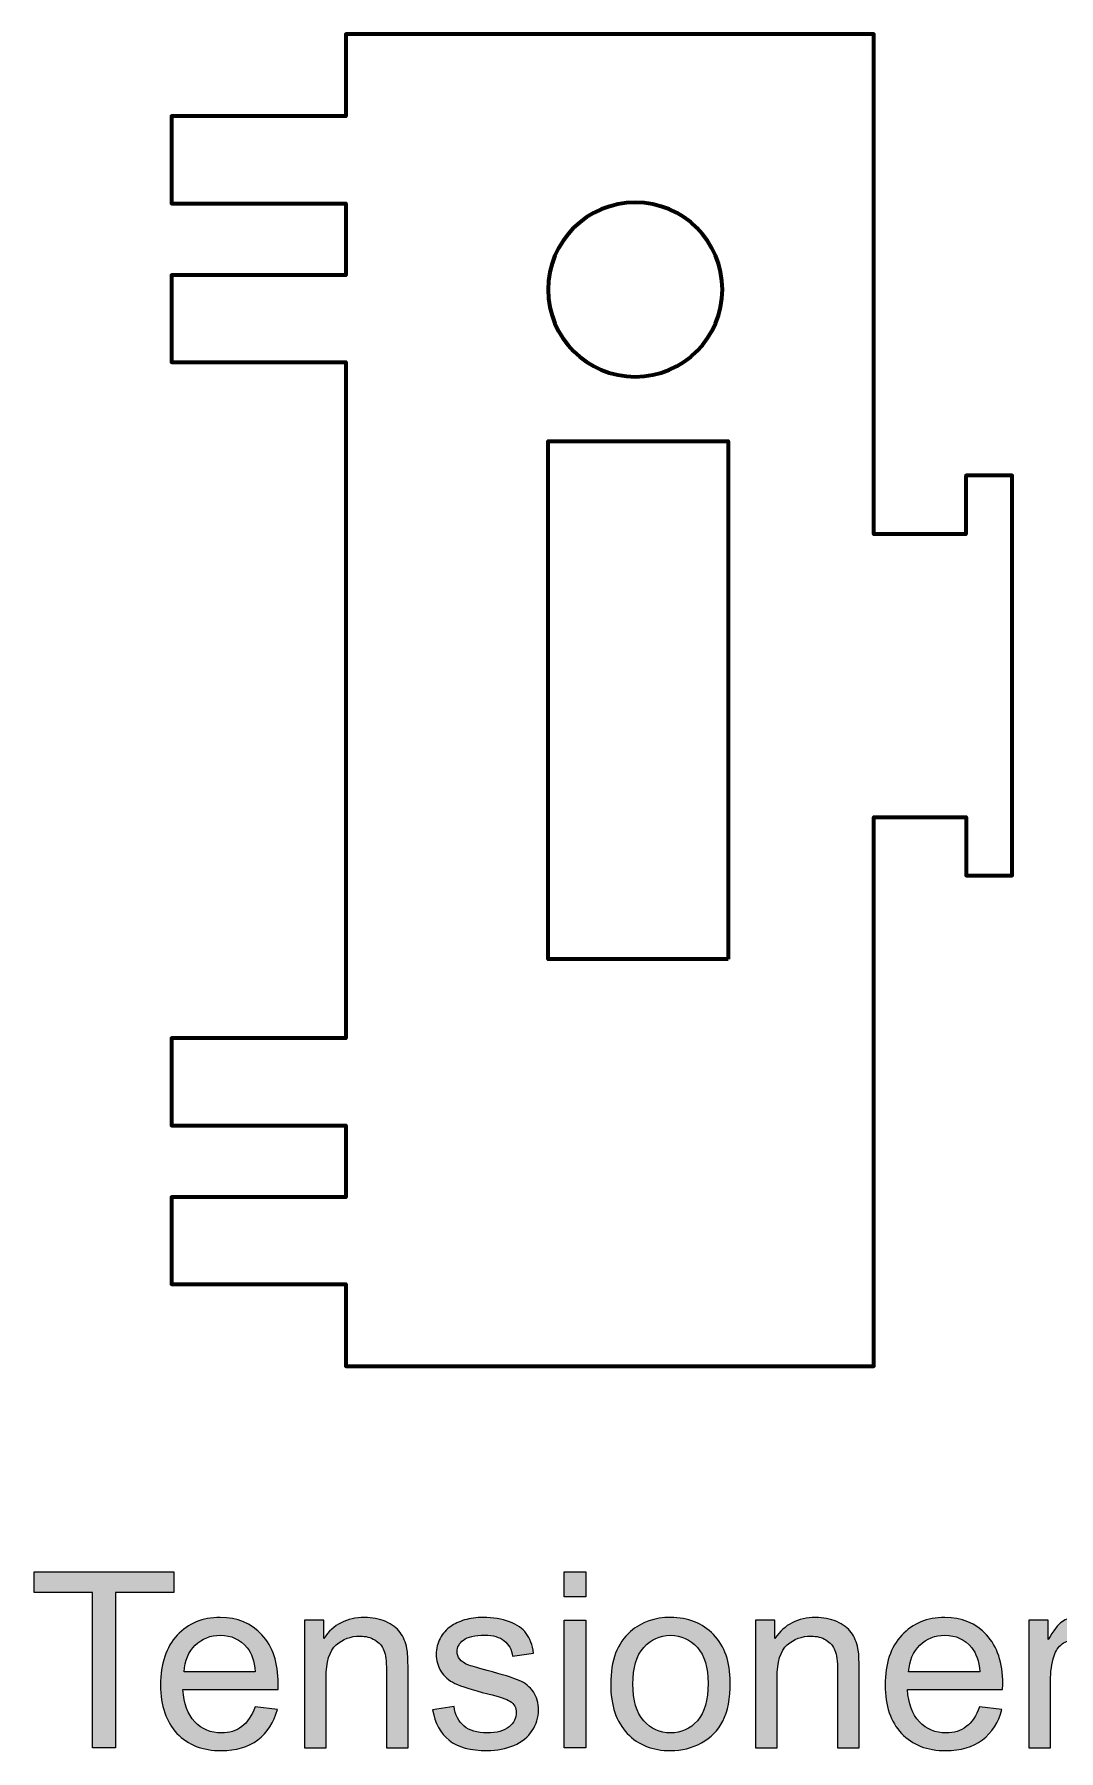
# Model space of a CAD drawing. Header units: inches. Extents: x 247 to 2765, y -1897 to -1110.
# Drawn here: x 1717.41 to 1735.04, y -1739.39 to -1709.84 of the extents above; entities that cross this region are included whole.
import ezdxf

# ---------------------------------------------------------------- set-up
doc = ezdxf.new("R2010")
doc.units = ezdxf.units.IN
doc.header["$MEASUREMENT"] = 0
doc.layers.add('Layer 1', color=7, linetype='Continuous')

# ---------------------------------------------------------------- blocks, each defined once
blk = doc.blocks.new('block 278')
at = {"layer": 'Layer 1', "true_color": 0x3cb54a}
h = blk.add_hatch(color=95, dxfattribs=at)
h.dxf.hatch_style = 2
h.paths.add_polyline_path([(1718.405, -1739.339), (1718.405, -1736.667), (1717.406, -1736.667), (1717.406, -1736.309), (1719.808, -1736.309), (1719.808, -1736.667), (1718.806, -1736.667), (1718.806, -1739.339)])
h = blk.add_hatch(color=95, dxfattribs=at)
h.dxf.hatch_style = 2
h.paths.add_polyline_path([(1726.531, -1736.737), (1726.531, -1736.309), (1726.903, -1736.309), (1726.903, -1736.737)])
h.paths.add_polyline_path([(1726.531, -1739.339), (1726.531, -1737.144), (1726.903, -1737.144), (1726.903, -1739.339)])
h = blk.add_hatch(color=95, dxfattribs=at)
h.dxf.hatch_style = 2
edge = h.paths.add_edge_path()
edge.add_spline(control_points=[(1721.207, -1738.633), (1721.207, -1738.633), (1721.591, -1738.68), (1721.591, -1738.68), (1721.53, -1738.905), (1721.418, -1739.079), (1721.254, -1739.203), (1721.09, -1739.327), (1720.88, -1739.388), (1720.626, -1739.388), (1720.305, -1739.388), (1720.05, -1739.29), (1719.862, -1739.091), (1719.675, -1738.894), (1719.58, -1738.616), (1719.58, -1738.26), (1719.58, -1737.891), (1719.675, -1737.605), (1719.866, -1737.4), (1720.055, -1737.196), (1720.302, -1737.094), (1720.606, -1737.094), (1720.9, -1737.094), (1721.139, -1737.194), (1721.325, -1737.395), (1721.511, -1737.594), (1721.604, -1737.875), (1721.604, -1738.238), (1721.604, -1738.26), (1721.604, -1738.293), (1721.602, -1738.337), (1721.602, -1738.337), (1719.964, -1738.337), (1719.964, -1738.337), (1719.978, -1738.578), (1720.046, -1738.763), (1720.169, -1738.891), (1720.293, -1739.019), (1720.445, -1739.084), (1720.629, -1739.084), (1720.765, -1739.084), (1720.882, -1739.047), (1720.977, -1738.975), (1721.074, -1738.903), (1721.149, -1738.79), (1721.207, -1738.633)], knot_values=[0, 0, 0, 0, 1, 1, 1, 2, 2, 2, 3, 3, 3, 4, 4, 4, 5, 5, 5, 6, 6, 6, 7, 7, 7, 8, 8, 8, 9, 9, 9, 10, 10, 10, 11, 11, 11, 12, 12, 12, 13, 13, 13, 14, 14, 14, 15, 15, 15, 15], degree=3, periodic=1)
edge = h.paths.add_edge_path()
edge.add_spline(control_points=[(1719.984, -1738.031), (1719.984, -1738.031), (1721.211, -1738.031), (1721.211, -1738.031), (1721.194, -1737.846), (1721.147, -1737.708), (1721.07, -1737.616), (1720.952, -1737.472), (1720.798, -1737.401), (1720.609, -1737.401), (1720.439, -1737.401), (1720.295, -1737.458), (1720.178, -1737.572), (1720.062, -1737.687), (1719.996, -1737.839), (1719.984, -1738.031)], knot_values=[0, 0, 0, 0, 1, 1, 1, 2, 2, 2, 3, 3, 3, 4, 4, 4, 5, 5, 5, 5], degree=3, periodic=1)
h = blk.add_hatch(color=95, dxfattribs=at)
h.dxf.hatch_style = 2
edge = h.paths.add_edge_path()
edge.add_spline(control_points=[(1722.057, -1739.339), (1722.057, -1739.339), (1722.057, -1737.144), (1722.057, -1737.144), (1722.057, -1737.144), (1722.392, -1737.144), (1722.392, -1737.144), (1722.392, -1737.144), (1722.392, -1737.456), (1722.392, -1737.456), (1722.553, -1737.215), (1722.786, -1737.095), (1723.091, -1737.095), (1723.223, -1737.095), (1723.345, -1737.118), (1723.456, -1737.166), (1723.566, -1737.214), (1723.649, -1737.277), (1723.705, -1737.353), (1723.759, -1737.43), (1723.798, -1737.522), (1723.82, -1737.628), (1723.833, -1737.696), (1723.841, -1737.817), (1723.841, -1737.989), (1723.841, -1737.989), (1723.841, -1739.339), (1723.841, -1739.339), (1723.841, -1739.339), (1723.469, -1739.339), (1723.469, -1739.339), (1723.469, -1739.339), (1723.469, -1738.003), (1723.469, -1738.003), (1723.469, -1737.851), (1723.454, -1737.738), (1723.426, -1737.663), (1723.397, -1737.588), (1723.345, -1737.528), (1723.271, -1737.483), (1723.197, -1737.438), (1723.111, -1737.416), (1723.012, -1737.416), (1722.854, -1737.416), (1722.717, -1737.467), (1722.602, -1737.567), (1722.487, -1737.668), (1722.43, -1737.859), (1722.43, -1738.14), (1722.43, -1738.14), (1722.43, -1739.339), (1722.43, -1739.339), (1722.43, -1739.339), (1722.057, -1739.339), (1722.057, -1739.339), (1722.057, -1739.339), (1722.057, -1739.339), (1722.057, -1739.339)], knot_values=[0, 0, 0, 0, 1, 1, 1, 2, 2, 2, 3, 3, 3, 4, 4, 4, 5, 5, 5, 6, 6, 6, 7, 7, 7, 8, 8, 8, 9, 9, 9, 10, 10, 10, 11, 11, 11, 12, 12, 12, 13, 13, 13, 14, 14, 14, 15, 15, 15, 16, 16, 16, 17, 17, 17, 18, 18, 18, 19, 19, 19, 19], degree=3, periodic=1)
h = blk.add_hatch(color=95, dxfattribs=at)
h.dxf.hatch_style = 2
edge = h.paths.add_edge_path()
edge.add_spline(control_points=[(1724.264, -1738.684), (1724.264, -1738.684), (1724.632, -1738.626), (1724.632, -1738.626), (1724.652, -1738.773), (1724.71, -1738.886), (1724.804, -1738.965), (1724.898, -1739.045), (1725.031, -1739.083), (1725.199, -1739.083), (1725.37, -1739.083), (1725.498, -1739.048), (1725.579, -1738.978), (1725.662, -1738.91), (1725.704, -1738.827), (1725.704, -1738.734), (1725.704, -1738.65), (1725.668, -1738.583), (1725.594, -1738.535), (1725.543, -1738.502), (1725.416, -1738.46), (1725.214, -1738.41), (1724.942, -1738.341), (1724.752, -1738.281), (1724.647, -1738.231), (1724.542, -1738.18), (1724.462, -1738.111), (1724.407, -1738.022), (1724.353, -1737.933), (1724.326, -1737.835), (1724.326, -1737.727), (1724.326, -1737.63), (1724.348, -1737.539), (1724.392, -1737.455), (1724.437, -1737.372), (1724.499, -1737.302), (1724.576, -1737.248), (1724.634, -1737.205), (1724.713, -1737.168), (1724.813, -1737.138), (1724.912, -1737.108), (1725.02, -1737.094), (1725.134, -1737.094), (1725.306, -1737.094), (1725.457, -1737.119), (1725.588, -1737.168), (1725.718, -1737.219), (1725.814, -1737.285), (1725.875, -1737.37), (1725.938, -1737.454), (1725.98, -1737.568), (1726.003, -1737.71), (1726.003, -1737.71), (1725.639, -1737.76), (1725.639, -1737.76), (1725.623, -1737.647), (1725.575, -1737.559), (1725.496, -1737.496), (1725.417, -1737.432), (1725.305, -1737.4), (1725.161, -1737.4), (1724.99, -1737.4), (1724.868, -1737.428), (1724.795, -1737.484), (1724.722, -1737.54), (1724.684, -1737.607), (1724.684, -1737.682), (1724.684, -1737.731), (1724.7, -1737.774), (1724.73, -1737.813), (1724.761, -1737.852), (1724.809, -1737.886), (1724.872, -1737.912), (1724.91, -1737.925), (1725.019, -1737.957), (1725.202, -1738.007), (1725.464, -1738.077), (1725.649, -1738.134), (1725.753, -1738.179), (1725.857, -1738.224), (1725.939, -1738.29), (1725.998, -1738.375), (1726.057, -1738.46), (1726.087, -1738.567), (1726.087, -1738.693), (1726.087, -1738.818), (1726.05, -1738.934), (1725.978, -1739.043), (1725.905, -1739.153), (1725.801, -1739.238), (1725.664, -1739.297), (1725.528, -1739.357), (1725.373, -1739.388), (1725.201, -1739.388), (1724.915, -1739.388), (1724.697, -1739.328), (1724.548, -1739.21), (1724.398, -1739.091), (1724.304, -1738.917), (1724.264, -1738.684)], knot_values=[0, 0, 0, 0, 1, 1, 1, 2, 2, 2, 3, 3, 3, 4, 4, 4, 5, 5, 5, 6, 6, 6, 7, 7, 7, 8, 8, 8, 9, 9, 9, 10, 10, 10, 11, 11, 11, 12, 12, 12, 13, 13, 13, 14, 14, 14, 15, 15, 15, 16, 16, 16, 17, 17, 17, 18, 18, 18, 19, 19, 19, 20, 20, 20, 21, 21, 21, 22, 22, 22, 23, 23, 23, 24, 24, 24, 25, 25, 25, 26, 26, 26, 27, 27, 27, 28, 28, 28, 29, 29, 29, 30, 30, 30, 31, 31, 31, 32, 32, 32, 33, 33, 33, 33], degree=3, periodic=1)
h = blk.add_hatch(color=95, dxfattribs=at)
h.dxf.hatch_style = 2
edge = h.paths.add_edge_path()
edge.add_spline(control_points=[(1727.33, -1738.241), (1727.33, -1737.835), (1727.443, -1737.534), (1727.669, -1737.338), (1727.858, -1737.175), (1728.088, -1737.094), (1728.36, -1737.094), (1728.661, -1737.094), (1728.909, -1737.193), (1729.101, -1737.391), (1729.292, -1737.589), (1729.387, -1737.862), (1729.387, -1738.21), (1729.387, -1738.493), (1729.345, -1738.716), (1729.261, -1738.878), (1729.176, -1739.04), (1729.052, -1739.164), (1728.891, -1739.254), (1728.729, -1739.344), (1728.552, -1739.388), (1728.36, -1739.388), (1728.053, -1739.388), (1727.805, -1739.291), (1727.615, -1739.093), (1727.426, -1738.896), (1727.33, -1738.613), (1727.33, -1738.241)], knot_values=[0, 0, 0, 0, 1, 1, 1, 2, 2, 2, 3, 3, 3, 4, 4, 4, 5, 5, 5, 6, 6, 6, 7, 7, 7, 8, 8, 8, 9, 9, 9, 9], degree=3, periodic=1)
edge = h.paths.add_edge_path()
edge.add_spline(control_points=[(1727.713, -1738.241), (1727.713, -1738.522), (1727.774, -1738.734), (1727.897, -1738.873), (1728.019, -1739.013), (1728.174, -1739.083), (1728.36, -1739.083), (1728.544, -1739.083), (1728.698, -1739.013), (1728.822, -1738.872), (1728.944, -1738.732), (1729.005, -1738.517), (1729.005, -1738.229), (1729.005, -1737.957), (1728.944, -1737.751), (1728.821, -1737.612), (1728.697, -1737.473), (1728.545, -1737.402), (1728.36, -1737.402), (1728.175, -1737.402), (1728.02, -1737.472), (1727.897, -1737.611), (1727.774, -1737.751), (1727.713, -1737.961), (1727.713, -1738.241)], knot_values=[0, 0, 0, 0, 1, 1, 1, 2, 2, 2, 3, 3, 3, 4, 4, 4, 5, 5, 5, 6, 6, 6, 7, 7, 7, 8, 8, 8, 8], degree=3, periodic=1)
h = blk.add_hatch(color=95, dxfattribs=at)
h.dxf.hatch_style = 2
edge = h.paths.add_edge_path()
edge.add_spline(control_points=[(1729.823, -1739.339), (1729.823, -1739.339), (1729.823, -1737.144), (1729.823, -1737.144), (1729.823, -1737.144), (1730.158, -1737.144), (1730.158, -1737.144), (1730.158, -1737.144), (1730.158, -1737.456), (1730.158, -1737.456), (1730.32, -1737.215), (1730.552, -1737.095), (1730.856, -1737.095), (1730.989, -1737.095), (1731.111, -1737.118), (1731.221, -1737.166), (1731.331, -1737.214), (1731.415, -1737.277), (1731.47, -1737.353), (1731.525, -1737.43), (1731.564, -1737.522), (1731.586, -1737.628), (1731.6, -1737.696), (1731.607, -1737.817), (1731.607, -1737.989), (1731.607, -1737.989), (1731.607, -1739.339), (1731.607, -1739.339), (1731.607, -1739.339), (1731.235, -1739.339), (1731.235, -1739.339), (1731.235, -1739.339), (1731.235, -1738.003), (1731.235, -1738.003), (1731.235, -1737.851), (1731.22, -1737.738), (1731.191, -1737.663), (1731.162, -1737.588), (1731.11, -1737.528), (1731.036, -1737.483), (1730.963, -1737.438), (1730.877, -1737.416), (1730.778, -1737.416), (1730.62, -1737.416), (1730.483, -1737.467), (1730.368, -1737.567), (1730.253, -1737.668), (1730.195, -1737.859), (1730.195, -1738.14), (1730.195, -1738.14), (1730.195, -1739.339), (1730.195, -1739.339), (1730.195, -1739.339), (1729.823, -1739.339), (1729.823, -1739.339), (1729.823, -1739.339), (1729.823, -1739.339), (1729.823, -1739.339)], knot_values=[0, 0, 0, 0, 1, 1, 1, 2, 2, 2, 3, 3, 3, 4, 4, 4, 5, 5, 5, 6, 6, 6, 7, 7, 7, 8, 8, 8, 9, 9, 9, 10, 10, 10, 11, 11, 11, 12, 12, 12, 13, 13, 13, 14, 14, 14, 15, 15, 15, 16, 16, 16, 17, 17, 17, 18, 18, 18, 19, 19, 19, 19], degree=3, periodic=1)
h = blk.add_hatch(color=95, dxfattribs=at)
h.dxf.hatch_style = 2
edge = h.paths.add_edge_path()
edge.add_spline(control_points=[(1733.68, -1738.633), (1733.68, -1738.633), (1734.065, -1738.68), (1734.065, -1738.68), (1734.004, -1738.905), (1733.893, -1739.079), (1733.728, -1739.203), (1733.564, -1739.327), (1733.354, -1739.388), (1733.1, -1739.388), (1732.779, -1739.388), (1732.525, -1739.29), (1732.337, -1739.091), (1732.149, -1738.894), (1732.054, -1738.616), (1732.054, -1738.26), (1732.054, -1737.891), (1732.15, -1737.605), (1732.34, -1737.4), (1732.53, -1737.196), (1732.777, -1737.094), (1733.081, -1737.094), (1733.374, -1737.094), (1733.614, -1737.194), (1733.8, -1737.395), (1733.985, -1737.594), (1734.079, -1737.875), (1734.079, -1738.238), (1734.079, -1738.26), (1734.077, -1738.293), (1734.076, -1738.337), (1734.076, -1738.337), (1732.439, -1738.337), (1732.439, -1738.337), (1732.453, -1738.578), (1732.52, -1738.763), (1732.644, -1738.891), (1732.766, -1739.019), (1732.919, -1739.084), (1733.102, -1739.084), (1733.239, -1739.084), (1733.355, -1739.047), (1733.452, -1738.975), (1733.547, -1738.903), (1733.624, -1738.79), (1733.68, -1738.633)], knot_values=[0, 0, 0, 0, 1, 1, 1, 2, 2, 2, 3, 3, 3, 4, 4, 4, 5, 5, 5, 6, 6, 6, 7, 7, 7, 8, 8, 8, 9, 9, 9, 10, 10, 10, 11, 11, 11, 12, 12, 12, 13, 13, 13, 14, 14, 14, 15, 15, 15, 15], degree=3, periodic=1)
edge = h.paths.add_edge_path()
edge.add_spline(control_points=[(1732.459, -1738.031), (1732.459, -1738.031), (1733.684, -1738.031), (1733.684, -1738.031), (1733.668, -1737.846), (1733.621, -1737.708), (1733.545, -1737.616), (1733.426, -1737.472), (1733.273, -1737.401), (1733.084, -1737.401), (1732.913, -1737.401), (1732.768, -1737.458), (1732.652, -1737.572), (1732.536, -1737.687), (1732.471, -1737.839), (1732.459, -1738.031)], knot_values=[0, 0, 0, 0, 1, 1, 1, 2, 2, 2, 3, 3, 3, 4, 4, 4, 5, 5, 5, 5], degree=3, periodic=1)
h = blk.add_hatch(color=95, dxfattribs=at)
h.dxf.hatch_style = 2
edge = h.paths.add_edge_path()
edge.add_spline(control_points=[(1734.528, -1739.339), (1734.528, -1739.339), (1734.528, -1737.144), (1734.528, -1737.144), (1734.528, -1737.144), (1734.863, -1737.144), (1734.863, -1737.144), (1734.863, -1737.144), (1734.863, -1737.476), (1734.863, -1737.476), (1734.948, -1737.321), (1735.027, -1737.219), (1735.1, -1737.168), (1735.172, -1737.119), (1735.252, -1737.094), (1735.338, -1737.094), (1735.464, -1737.094), (1735.591, -1737.134), (1735.721, -1737.214), (1735.721, -1737.214), (1735.593, -1737.559), (1735.593, -1737.559), (1735.502, -1737.506), (1735.411, -1737.478), (1735.321, -1737.478), (1735.239, -1737.478), (1735.166, -1737.503), (1735.102, -1737.551), (1735.037, -1737.601), (1734.991, -1737.669), (1734.963, -1737.755), (1734.922, -1737.888), (1734.9, -1738.032), (1734.9, -1738.189), (1734.9, -1738.189), (1734.9, -1739.339), (1734.9, -1739.339), (1734.9, -1739.339), (1734.528, -1739.339), (1734.528, -1739.339), (1734.528, -1739.339), (1734.528, -1739.339), (1734.528, -1739.339)], knot_values=[0, 0, 0, 0, 1, 1, 1, 2, 2, 2, 3, 3, 3, 4, 4, 4, 5, 5, 5, 6, 6, 6, 7, 7, 7, 8, 8, 8, 9, 9, 9, 10, 10, 10, 11, 11, 11, 12, 12, 12, 13, 13, 13, 14, 14, 14, 14], degree=3, periodic=1)
at = {"layer": 'Layer 1', "lineweight": 0}
for points in [[(1718.405, -1739.339), (1718.405, -1736.667), (1717.406, -1736.667), (1717.406, -1736.309), (1719.808, -1736.309), (1719.808, -1736.667), (1718.806, -1736.667), (1718.806, -1739.339), (1718.405, -1739.339)], [(1726.531, -1736.737), (1726.531, -1736.309), (1726.903, -1736.309), (1726.903, -1736.737), (1726.531, -1736.737)], [(1726.531, -1739.339), (1726.531, -1737.144), (1726.903, -1737.144), (1726.903, -1739.339), (1726.531, -1739.339)]]:
    blk.add_lwpolyline(points, dxfattribs=at)
for points, knots in [([(1721.207, -1738.633), (1721.207, -1738.633), (1721.591, -1738.68), (1721.591, -1738.68), (1721.53, -1738.905), (1721.418, -1739.079), (1721.254, -1739.203), (1721.09, -1739.327), (1720.88, -1739.388), (1720.626, -1739.388), (1720.305, -1739.388), (1720.05, -1739.29), (1719.862, -1739.091), (1719.675, -1738.894), (1719.58, -1738.616), (1719.58, -1738.26), (1719.58, -1737.891), (1719.675, -1737.605), (1719.866, -1737.4), (1720.055, -1737.196), (1720.302, -1737.094), (1720.606, -1737.094), (1720.9, -1737.094), (1721.139, -1737.194), (1721.325, -1737.395), (1721.511, -1737.594), (1721.604, -1737.875), (1721.604, -1738.238), (1721.604, -1738.26), (1721.604, -1738.293), (1721.602, -1738.337), (1721.602, -1738.337), (1719.964, -1738.337), (1719.964, -1738.337), (1719.978, -1738.578), (1720.046, -1738.763), (1720.169, -1738.891), (1720.293, -1739.019), (1720.445, -1739.084), (1720.629, -1739.084), (1720.765, -1739.084), (1720.882, -1739.047), (1720.977, -1738.975), (1721.074, -1738.903), (1721.149, -1738.79), (1721.207, -1738.633)], [0, 0, 0, 0, 1, 1, 1, 2, 2, 2, 3, 3, 3, 4, 4, 4, 5, 5, 5, 6, 6, 6, 7, 7, 7, 8, 8, 8, 9, 9, 9, 10, 10, 10, 11, 11, 11, 12, 12, 12, 13, 13, 13, 14, 14, 14, 15, 15, 15, 15]), ([(1722.057, -1739.339), (1722.057, -1739.339), (1722.057, -1737.144), (1722.057, -1737.144), (1722.057, -1737.144), (1722.392, -1737.144), (1722.392, -1737.144), (1722.392, -1737.144), (1722.392, -1737.456), (1722.392, -1737.456), (1722.553, -1737.215), (1722.786, -1737.095), (1723.091, -1737.095), (1723.223, -1737.095), (1723.345, -1737.118), (1723.456, -1737.166), (1723.566, -1737.214), (1723.649, -1737.277), (1723.705, -1737.353), (1723.759, -1737.43), (1723.798, -1737.522), (1723.82, -1737.628), (1723.833, -1737.696), (1723.841, -1737.817), (1723.841, -1737.989), (1723.841, -1737.989), (1723.841, -1739.339), (1723.841, -1739.339), (1723.841, -1739.339), (1723.469, -1739.339), (1723.469, -1739.339), (1723.469, -1739.339), (1723.469, -1738.003), (1723.469, -1738.003), (1723.469, -1737.851), (1723.454, -1737.738), (1723.426, -1737.663), (1723.397, -1737.588), (1723.345, -1737.528), (1723.271, -1737.483), (1723.197, -1737.438), (1723.111, -1737.416), (1723.012, -1737.416), (1722.854, -1737.416), (1722.717, -1737.467), (1722.602, -1737.567), (1722.487, -1737.668), (1722.43, -1737.859), (1722.43, -1738.14), (1722.43, -1738.14), (1722.43, -1739.339), (1722.43, -1739.339), (1722.43, -1739.339), (1722.057, -1739.339), (1722.057, -1739.339), (1722.057, -1739.339), (1722.057, -1739.339), (1722.057, -1739.339)], [0, 0, 0, 0, 1, 1, 1, 2, 2, 2, 3, 3, 3, 4, 4, 4, 5, 5, 5, 6, 6, 6, 7, 7, 7, 8, 8, 8, 9, 9, 9, 10, 10, 10, 11, 11, 11, 12, 12, 12, 13, 13, 13, 14, 14, 14, 15, 15, 15, 16, 16, 16, 17, 17, 17, 18, 18, 18, 19, 19, 19, 19]), ([(1724.264, -1738.684), (1724.264, -1738.684), (1724.632, -1738.626), (1724.632, -1738.626), (1724.652, -1738.773), (1724.71, -1738.886), (1724.804, -1738.965), (1724.898, -1739.045), (1725.031, -1739.083), (1725.199, -1739.083), (1725.37, -1739.083), (1725.498, -1739.048), (1725.579, -1738.978), (1725.662, -1738.91), (1725.704, -1738.827), (1725.704, -1738.734), (1725.704, -1738.65), (1725.668, -1738.583), (1725.594, -1738.535), (1725.543, -1738.502), (1725.416, -1738.46), (1725.214, -1738.41), (1724.942, -1738.341), (1724.752, -1738.281), (1724.647, -1738.231), (1724.542, -1738.18), (1724.462, -1738.111), (1724.407, -1738.022), (1724.353, -1737.933), (1724.326, -1737.835), (1724.326, -1737.727), (1724.326, -1737.63), (1724.348, -1737.539), (1724.392, -1737.455), (1724.437, -1737.372), (1724.499, -1737.302), (1724.576, -1737.248), (1724.634, -1737.205), (1724.713, -1737.168), (1724.813, -1737.138), (1724.912, -1737.108), (1725.02, -1737.094), (1725.134, -1737.094), (1725.306, -1737.094), (1725.457, -1737.119), (1725.588, -1737.168), (1725.718, -1737.219), (1725.814, -1737.285), (1725.875, -1737.37), (1725.938, -1737.454), (1725.98, -1737.568), (1726.003, -1737.71), (1726.003, -1737.71), (1725.639, -1737.76), (1725.639, -1737.76), (1725.623, -1737.647), (1725.575, -1737.559), (1725.496, -1737.496), (1725.417, -1737.432), (1725.305, -1737.4), (1725.161, -1737.4), (1724.99, -1737.4), (1724.868, -1737.428), (1724.795, -1737.484), (1724.722, -1737.54), (1724.684, -1737.607), (1724.684, -1737.682), (1724.684, -1737.731), (1724.7, -1737.774), (1724.73, -1737.813), (1724.761, -1737.852), (1724.809, -1737.886), (1724.872, -1737.912), (1724.91, -1737.925), (1725.019, -1737.957), (1725.202, -1738.007), (1725.464, -1738.077), (1725.649, -1738.134), (1725.753, -1738.179), (1725.857, -1738.224), (1725.939, -1738.29), (1725.998, -1738.375), (1726.057, -1738.46), (1726.087, -1738.567), (1726.087, -1738.693), (1726.087, -1738.818), (1726.05, -1738.934), (1725.978, -1739.043), (1725.905, -1739.153), (1725.801, -1739.238), (1725.664, -1739.297), (1725.528, -1739.357), (1725.373, -1739.388), (1725.201, -1739.388), (1724.915, -1739.388), (1724.697, -1739.328), (1724.548, -1739.21), (1724.398, -1739.091), (1724.304, -1738.917), (1724.264, -1738.684)], [0, 0, 0, 0, 1, 1, 1, 2, 2, 2, 3, 3, 3, 4, 4, 4, 5, 5, 5, 6, 6, 6, 7, 7, 7, 8, 8, 8, 9, 9, 9, 10, 10, 10, 11, 11, 11, 12, 12, 12, 13, 13, 13, 14, 14, 14, 15, 15, 15, 16, 16, 16, 17, 17, 17, 18, 18, 18, 19, 19, 19, 20, 20, 20, 21, 21, 21, 22, 22, 22, 23, 23, 23, 24, 24, 24, 25, 25, 25, 26, 26, 26, 27, 27, 27, 28, 28, 28, 29, 29, 29, 30, 30, 30, 31, 31, 31, 32, 32, 32, 33, 33, 33, 33]), ([(1727.33, -1738.241), (1727.33, -1737.835), (1727.443, -1737.534), (1727.669, -1737.338), (1727.858, -1737.175), (1728.088, -1737.094), (1728.36, -1737.094), (1728.661, -1737.094), (1728.909, -1737.193), (1729.101, -1737.391), (1729.292, -1737.589), (1729.387, -1737.862), (1729.387, -1738.21), (1729.387, -1738.493), (1729.345, -1738.716), (1729.261, -1738.878), (1729.176, -1739.04), (1729.052, -1739.164), (1728.891, -1739.254), (1728.729, -1739.344), (1728.552, -1739.388), (1728.36, -1739.388), (1728.053, -1739.388), (1727.805, -1739.291), (1727.615, -1739.093), (1727.426, -1738.896), (1727.33, -1738.613), (1727.33, -1738.241)], [0, 0, 0, 0, 1, 1, 1, 2, 2, 2, 3, 3, 3, 4, 4, 4, 5, 5, 5, 6, 6, 6, 7, 7, 7, 8, 8, 8, 9, 9, 9, 9]), ([(1729.823, -1739.339), (1729.823, -1739.339), (1729.823, -1737.144), (1729.823, -1737.144), (1729.823, -1737.144), (1730.158, -1737.144), (1730.158, -1737.144), (1730.158, -1737.144), (1730.158, -1737.456), (1730.158, -1737.456), (1730.32, -1737.215), (1730.552, -1737.095), (1730.856, -1737.095), (1730.989, -1737.095), (1731.111, -1737.118), (1731.221, -1737.166), (1731.331, -1737.214), (1731.415, -1737.277), (1731.47, -1737.353), (1731.525, -1737.43), (1731.564, -1737.522), (1731.586, -1737.628), (1731.6, -1737.696), (1731.607, -1737.817), (1731.607, -1737.989), (1731.607, -1737.989), (1731.607, -1739.339), (1731.607, -1739.339), (1731.607, -1739.339), (1731.235, -1739.339), (1731.235, -1739.339), (1731.235, -1739.339), (1731.235, -1738.003), (1731.235, -1738.003), (1731.235, -1737.851), (1731.22, -1737.738), (1731.191, -1737.663), (1731.162, -1737.588), (1731.11, -1737.528), (1731.036, -1737.483), (1730.963, -1737.438), (1730.877, -1737.416), (1730.778, -1737.416), (1730.62, -1737.416), (1730.483, -1737.467), (1730.368, -1737.567), (1730.253, -1737.668), (1730.195, -1737.859), (1730.195, -1738.14), (1730.195, -1738.14), (1730.195, -1739.339), (1730.195, -1739.339), (1730.195, -1739.339), (1729.823, -1739.339), (1729.823, -1739.339), (1729.823, -1739.339), (1729.823, -1739.339), (1729.823, -1739.339)], [0, 0, 0, 0, 1, 1, 1, 2, 2, 2, 3, 3, 3, 4, 4, 4, 5, 5, 5, 6, 6, 6, 7, 7, 7, 8, 8, 8, 9, 9, 9, 10, 10, 10, 11, 11, 11, 12, 12, 12, 13, 13, 13, 14, 14, 14, 15, 15, 15, 16, 16, 16, 17, 17, 17, 18, 18, 18, 19, 19, 19, 19]), ([(1733.68, -1738.633), (1733.68, -1738.633), (1734.065, -1738.68), (1734.065, -1738.68), (1734.004, -1738.905), (1733.893, -1739.079), (1733.728, -1739.203), (1733.564, -1739.327), (1733.354, -1739.388), (1733.1, -1739.388), (1732.779, -1739.388), (1732.525, -1739.29), (1732.337, -1739.091), (1732.149, -1738.894), (1732.054, -1738.616), (1732.054, -1738.26), (1732.054, -1737.891), (1732.15, -1737.605), (1732.34, -1737.4), (1732.53, -1737.196), (1732.777, -1737.094), (1733.081, -1737.094), (1733.374, -1737.094), (1733.614, -1737.194), (1733.8, -1737.395), (1733.985, -1737.594), (1734.079, -1737.875), (1734.079, -1738.238), (1734.079, -1738.26), (1734.077, -1738.293), (1734.076, -1738.337), (1734.076, -1738.337), (1732.439, -1738.337), (1732.439, -1738.337), (1732.453, -1738.578), (1732.52, -1738.763), (1732.644, -1738.891), (1732.766, -1739.019), (1732.919, -1739.084), (1733.102, -1739.084), (1733.239, -1739.084), (1733.355, -1739.047), (1733.452, -1738.975), (1733.547, -1738.903), (1733.624, -1738.79), (1733.68, -1738.633)], [0, 0, 0, 0, 1, 1, 1, 2, 2, 2, 3, 3, 3, 4, 4, 4, 5, 5, 5, 6, 6, 6, 7, 7, 7, 8, 8, 8, 9, 9, 9, 10, 10, 10, 11, 11, 11, 12, 12, 12, 13, 13, 13, 14, 14, 14, 15, 15, 15, 15]), ([(1734.528, -1739.339), (1734.528, -1739.339), (1734.528, -1737.144), (1734.528, -1737.144), (1734.528, -1737.144), (1734.863, -1737.144), (1734.863, -1737.144), (1734.863, -1737.144), (1734.863, -1737.476), (1734.863, -1737.476), (1734.948, -1737.321), (1735.027, -1737.219), (1735.1, -1737.168), (1735.172, -1737.119), (1735.252, -1737.094), (1735.338, -1737.094), (1735.464, -1737.094), (1735.591, -1737.134), (1735.721, -1737.214), (1735.721, -1737.214), (1735.593, -1737.559), (1735.593, -1737.559), (1735.502, -1737.506), (1735.411, -1737.478), (1735.321, -1737.478), (1735.239, -1737.478), (1735.166, -1737.503), (1735.102, -1737.551), (1735.037, -1737.601), (1734.991, -1737.669), (1734.963, -1737.755), (1734.922, -1737.888), (1734.9, -1738.032), (1734.9, -1738.189), (1734.9, -1738.189), (1734.9, -1739.339), (1734.9, -1739.339), (1734.9, -1739.339), (1734.528, -1739.339), (1734.528, -1739.339), (1734.528, -1739.339), (1734.528, -1739.339), (1734.528, -1739.339)], [0, 0, 0, 0, 1, 1, 1, 2, 2, 2, 3, 3, 3, 4, 4, 4, 5, 5, 5, 6, 6, 6, 7, 7, 7, 8, 8, 8, 9, 9, 9, 10, 10, 10, 11, 11, 11, 12, 12, 12, 13, 13, 13, 14, 14, 14, 14]), ([(1719.984, -1738.031), (1719.984, -1738.031), (1721.211, -1738.031), (1721.211, -1738.031), (1721.194, -1737.846), (1721.147, -1737.708), (1721.07, -1737.616), (1720.952, -1737.472), (1720.798, -1737.401), (1720.609, -1737.401), (1720.439, -1737.401), (1720.295, -1737.458), (1720.178, -1737.572), (1720.062, -1737.687), (1719.996, -1737.839), (1719.984, -1738.031)], [0, 0, 0, 0, 1, 1, 1, 2, 2, 2, 3, 3, 3, 4, 4, 4, 5, 5, 5, 5]), ([(1727.713, -1738.241), (1727.713, -1738.522), (1727.774, -1738.734), (1727.897, -1738.873), (1728.019, -1739.013), (1728.174, -1739.083), (1728.36, -1739.083), (1728.544, -1739.083), (1728.698, -1739.013), (1728.822, -1738.872), (1728.944, -1738.732), (1729.005, -1738.517), (1729.005, -1738.229), (1729.005, -1737.957), (1728.944, -1737.751), (1728.821, -1737.612), (1728.697, -1737.473), (1728.545, -1737.402), (1728.36, -1737.402), (1728.175, -1737.402), (1728.02, -1737.472), (1727.897, -1737.611), (1727.774, -1737.751), (1727.713, -1737.961), (1727.713, -1738.241)], [0, 0, 0, 0, 1, 1, 1, 2, 2, 2, 3, 3, 3, 4, 4, 4, 5, 5, 5, 6, 6, 6, 7, 7, 7, 8, 8, 8, 8]), ([(1732.459, -1738.031), (1732.459, -1738.031), (1733.684, -1738.031), (1733.684, -1738.031), (1733.668, -1737.846), (1733.621, -1737.708), (1733.545, -1737.616), (1733.426, -1737.472), (1733.273, -1737.401), (1733.084, -1737.401), (1732.913, -1737.401), (1732.768, -1737.458), (1732.652, -1737.572), (1732.536, -1737.687), (1732.471, -1737.839), (1732.459, -1738.031)], [0, 0, 0, 0, 1, 1, 1, 2, 2, 2, 3, 3, 3, 4, 4, 4, 5, 5, 5, 5])]:
    blk.add_open_spline(points, degree=3, knots=knots, dxfattribs=at)

msp = doc.modelspace()

# ---------------------------------------------------------------- linework, layer by layer
at = {"layer": 'Layer 1', "color": 18, "lineweight": 70, "true_color": 0x010101}
for points in [[(1733.446, -1717.438), (1733.446, -1718.445), (1731.859, -1718.445), (1731.859, -1709.839), (1722.769, -1709.839), (1722.769, -1711.249), (1719.769, -1711.249), (1719.769, -1712.749), (1722.769, -1712.749), (1722.769, -1713.983), (1719.769, -1713.983), (1719.769, -1715.483), (1722.769, -1715.483), (1722.769, -1727.124), (1719.769, -1727.124), (1719.769, -1728.624), (1722.769, -1728.624), (1722.769, -1729.858), (1719.769, -1729.858), (1719.769, -1731.358), (1722.769, -1731.358), (1722.769, -1732.766), (1731.86, -1732.766), (1731.86, -1723.314), (1733.447, -1723.314), (1733.447, -1724.322), (1734.243, -1724.322), (1734.243, -1717.435), (1733.447, -1717.435), (1733.446, -1717.438), (1733.446, -1717.438)], [(1729.353, -1725.763), (1726.253, -1725.763), (1726.253, -1716.845), (1729.353, -1716.845), (1729.353, -1725.763)]]:
    msp.add_lwpolyline(points, dxfattribs=at)
msp.add_open_spline([(1727.752, -1712.734), (1728.581, -1712.734), (1729.252, -1713.403), (1729.252, -1714.234), (1729.252, -1715.062), (1728.581, -1715.734), (1727.752, -1715.734), (1726.923, -1715.734), (1726.252, -1715.062), (1726.252, -1714.234), (1726.252, -1713.404), (1726.924, -1712.734), (1727.752, -1712.734)], degree=3, knots=[0, 0, 0, 0, 1, 1, 1, 2, 2, 2, 3, 3, 3, 4, 4, 4, 4], dxfattribs=at)

# ---------------------------------------------------------------- block references
at = {"layer": 'Layer 1'}
msp.add_blockref('block 278', (0, 0), dxfattribs=at)

doc.saveas('drawing.dxf')
